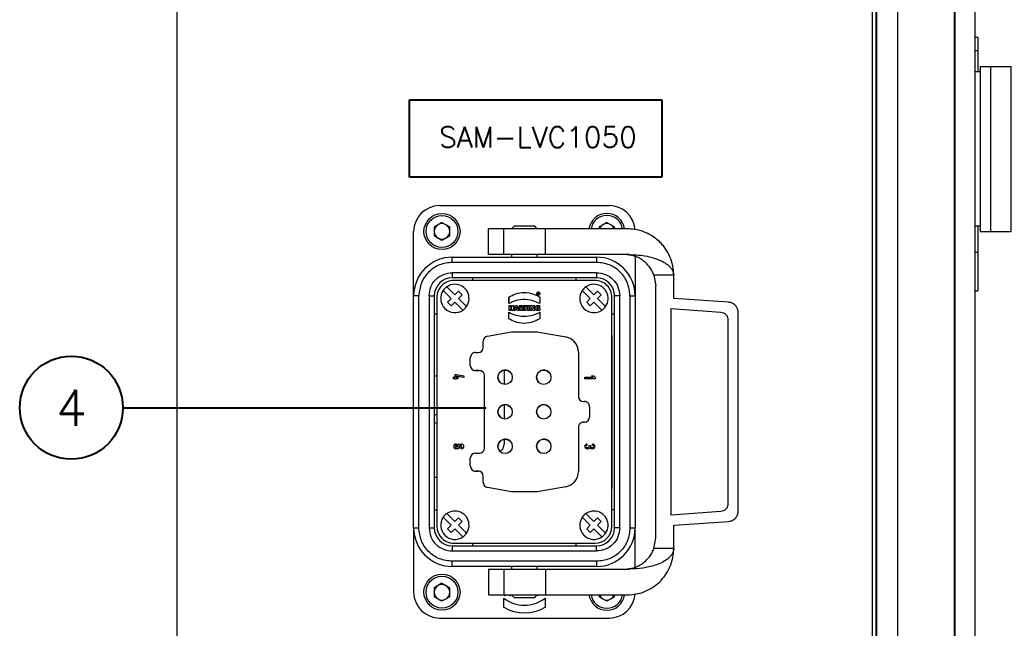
# Model space of a CAD drawing. Extents: x 4137 to 28680, y 2446 to 6814.
# Drawn here: x 6735.7 to 6928.2, y 2902 to 3020 of the extents above; entities that cross this region are included whole.
import ezdxf
from ezdxf.enums import TextEntityAlignment as Align

# ---------------------------------------------------------------- set-up
doc = ezdxf.new("R2010")
doc.units = 0
doc.header["$LTSCALE"] = 0.5
doc.layers.get('0').update_dxf_attribs({"linetype": 'CONTINUOUS'})
doc.layers.add('DIM', color=5, linetype='CONTINUOUS')
doc.layers.add('VOL', color=2, linetype='CONTINUOUS')
doc.styles.get("Standard").update_dxf_attribs({"font": 'simplex.shx'})

msp = doc.modelspace()

# ---------------------------------------------------------------- linework, layer by layer
at = {"color": 7, "linetype": 'Continuous', "lineweight": 15}
for p, q in [((6766.17, 3144.96), (6766.17, 2844.96)), ((6901.17, 3144.96), (6901.17, 2844.96)), ((6906.17, 2851.46), (6906.17, 3138.46)), ((6921.17, 2851.46), (6921.17, 3138.46)), ((6921.68, 3016.59), (6921.17, 3016.59)), ((6921.68, 3016.59), (6921.68, 3014.09)), ((6921.17, 3014.09), (6921.68, 3014.09)), ((6921.68, 3014.09), (6921.68, 3009.96)), ((6922.17, 3010.96), (6922.17, 2978.96)), ((6922.17, 3010.96), (6924.17, 3010.96)), ((6924.17, 3010.96), (6924.17, 2978.96)), ((6924.17, 3010.96), (6928.17, 3010.96)), ((6928.17, 2978.96), (6928.17, 3010.96)), ((6921.17, 3009.96), (6922.17, 3009.96)), ((6817.17, 2983.96), (6850.17, 2983.96)), ((6817.67, 2980.7), (6816.16, 2979.83)), ((6816.16, 2979.83), (6816.16, 2978.09)), ((6817.67, 2980.7), (6819.18, 2979.83)), ((6819.18, 2978.09), (6819.18, 2979.83)), ((6826.67, 2979.47), (6826.67, 2979.46)), ((6826.67, 2974.46), (6826.67, 2979.46)), ((6829.67, 2974.46), (6829.67, 2979.46)), ((6837.75, 2979.46), (6829.67, 2979.46)), ((6831.68, 2979.97), (6831.17, 2979.46)), ((6835.67, 2979.96), (6831.67, 2979.96)), ((6836.17, 2979.46), (6835.67, 2979.97)), ((6837.75, 2974.46), (6837.75, 2979.46)), ((6853.67, 2979.46), (6837.75, 2979.46)), ((6849.67, 2980.7), (6848.16, 2979.83)), ((6848.16, 2979.83), (6848.16, 2979.46)), ((6849.67, 2980.7), (6851.18, 2979.83)), ((6851.18, 2979.46), (6851.18, 2979.83)), ((6922.17, 2979.96), (6921.17, 2979.96)), ((6921.68, 2979.96), (6921.68, 2974.96)), ((6812.17, 2966.46), (6812.17, 2978.96)), ((6817.67, 2977.22), (6816.16, 2978.09)), ((6819.18, 2978.09), (6817.67, 2977.22)), ((6922.17, 2978.96), (6924.17, 2978.96)), ((6924.17, 2978.96), (6928.17, 2978.96)), ((6819.67, 2972.96), (6819.67, 2973.96)), ((6819.67, 2973.96), (6847.67, 2973.96)), ((6826.67, 2974.46), (6826.67, 2974.46)), ((6837.75, 2974.46), (6829.67, 2974.46)), ((6831.17, 2974.46), (6831.17, 2973.96)), ((6836.17, 2973.96), (6836.17, 2974.46)), ((6854.09, 2974.46), (6837.75, 2974.46)), ((6847.67, 2973.96), (6847.67, 2972.96)), ((6855.17, 2974.07), (6855.17, 2966.46)), ((6921.17, 2974.96), (6921.68, 2974.96)), ((6921.68, 2974.96), (6921.68, 2967.46)), ((6847.67, 2972.96), (6819.67, 2972.96)), ((6847.67, 2970.96), (6819.67, 2970.96)), ((6819.67, 2970.96), (6819.67, 2969.96)), ((6847.67, 2969.96), (6819.67, 2969.96)), ((6823.67, 2969.46), (6823.67, 2969.96)), ((6843.67, 2969.96), (6843.67, 2969.46)), ((6847.67, 2970.96), (6847.67, 2969.96)), ((6862.67, 2970.46), (6858.83, 2970.46)), ((6858.83, 2970.46), (6859.17, 2968.46)), ((6862.67, 2965.96), (6862.67, 2970.46)), ((6818.61, 2968.23), (6820.17, 2966.67)), ((6847.37, 2969.46), (6819.97, 2969.46)), ((6845.61, 2968.23), (6847.17, 2966.67)), ((6849.71, 2968.49), (6849.71, 2968.49)), ((6859.17, 2919.46), (6859.17, 2968.46)), ((6813.17, 2966.46), (6812.17, 2966.46)), ((6812.17, 2921.46), (6812.17, 2966.46)), ((6813.17, 2921.46), (6813.17, 2966.46)), ((6815.17, 2966.46), (6815.17, 2921.46)), ((6815.17, 2966.46), (6816.17, 2966.46)), ((6816.17, 2966.46), (6816.17, 2921.46)), ((6816.67, 2966.16), (6816.67, 2921.76)), ((6819.46, 2965.96), (6817.91, 2967.52)), ((6818.76, 2965.25), (6819.46, 2965.96)), ((6820.17, 2966.67), (6820.88, 2967.37)), ((6820.88, 2967.37), (6821.59, 2966.67)), ((6821.59, 2966.67), (6820.88, 2965.96)), ((6820.88, 2965.96), (6822.44, 2964.4)), ((6830.67, 2964.97), (6830.67, 2966.22)), ((6830.67, 2966.22), (6830.67, 2966.22)), ((6830.67, 2966.22), (6830.67, 2964.97)), ((6836.22, 2966.72), (6836.22, 2966.72)), ((6836.4, 2967.01), (6836.27, 2967.01)), ((6836.27, 2967.01), (6836.27, 2966.75)), ((6836.27, 2967.01), (6836.27, 2966.75)), ((6836.27, 2967.01), (6836.27, 2967.01)), ((6836.4, 2967.01), (6836.27, 2967.01)), ((6836.27, 2966.75), (6836.34, 2966.75)), ((6836.34, 2966.96), (6836.39, 2966.96)), ((6836.34, 2966.96), (6836.34, 2966.89)), ((6836.39, 2966.89), (6836.34, 2966.89)), ((6836.34, 2966.89), (6836.39, 2966.89)), ((6836.34, 2966.89), (6836.34, 2966.89)), ((6836.34, 2966.75), (6836.34, 2966.84)), ((6836.34, 2966.84), (6836.39, 2966.84)), ((6836.39, 2966.89), (6836.39, 2966.89)), ((6836.39, 2966.84), (6836.42, 2966.75)), ((6836.39, 2966.84), (6836.42, 2966.75)), ((6836.39, 2966.84), (6836.39, 2966.84)), ((6836.45, 2967), (6836.4, 2967.01)), ((6836.45, 2967), (6836.4, 2967.01)), ((6836.4, 2967.01), (6836.4, 2967.01)), ((6836.41, 2966.95), (6836.41, 2966.95)), ((6836.42, 2966.75), (6836.5, 2966.75)), ((6836.48, 2966.98), (6836.45, 2967)), ((6836.48, 2966.98), (6836.45, 2967)), ((6836.45, 2967), (6836.45, 2967)), ((6836.45, 2966.86), (6836.47, 2966.88)), ((6836.46, 2966.84), (6836.45, 2966.86)), ((6836.46, 2966.83), (6836.46, 2966.84)), ((6836.5, 2966.75), (6836.46, 2966.83)), ((6836.47, 2966.88), (6836.49, 2966.9)), ((6836.49, 2966.94), (6836.48, 2966.98)), ((6836.49, 2966.9), (6836.49, 2966.94)), ((6836.54, 2967.04), (6836.54, 2967.04)), ((6836.6, 2966.88), (6836.6, 2966.88)), ((6836.67, 2966.22), (6836.67, 2964.97)), ((6846.46, 2965.96), (6844.91, 2967.52)), ((6845.76, 2965.25), (6846.46, 2965.96)), ((6847.17, 2966.67), (6847.88, 2967.37)), ((6847.88, 2967.37), (6848.59, 2966.67)), ((6848.59, 2966.67), (6847.88, 2965.96)), ((6847.88, 2965.96), (6849.44, 2964.4)), ((6850.67, 2921.76), (6850.67, 2966.16)), ((6852.17, 2966.46), (6851.17, 2966.46)), ((6851.17, 2921.46), (6851.17, 2966.46)), ((6852.17, 2921.46), (6852.17, 2966.46)), ((6854.17, 2966.46), (6854.17, 2921.46)), ((6854.17, 2966.46), (6855.17, 2966.46)), ((6855.17, 2966.46), (6855.17, 2921.46)), ((6873.31, 2965.22), (6862.67, 2965.96)), ((6921.17, 2967.46), (6921.68, 2967.46)), ((6819.46, 2964.55), (6818.76, 2965.25)), ((6820.17, 2965.25), (6819.46, 2964.55)), ((6821.73, 2963.69), (6820.17, 2965.25)), ((6830.7, 2964.6), (6830.97, 2964.6)), ((6830.7, 2963.62), (6830.7, 2964.6)), ((6830.7, 2963.62), (6830.7, 2964.6)), ((6830.7, 2964.6), (6830.7, 2964.6)), ((6830.7, 2964.6), (6830.97, 2964.6)), ((6830.97, 2964.6), (6830.97, 2964.24)), ((6830.97, 2964.24), (6831.26, 2964.24)), ((6830.97, 2964.24), (6831.26, 2964.24)), ((6830.97, 2964.24), (6830.97, 2964.24)), ((6830.97, 2964.01), (6830.97, 2963.62)), ((6831.26, 2964.01), (6830.97, 2964.01)), ((6831.26, 2964.6), (6831.53, 2964.6)), ((6831.26, 2964.24), (6831.26, 2964.6)), ((6831.26, 2964.24), (6831.26, 2964.6)), ((6831.26, 2964.6), (6831.26, 2964.6)), ((6831.26, 2964.6), (6831.53, 2964.6)), ((6831.26, 2964.24), (6831.26, 2964.24)), ((6831.26, 2963.62), (6831.26, 2964.01)), ((6831.26, 2963.62), (6831.26, 2964.01)), ((6831.26, 2964.01), (6831.26, 2964.01)), ((6831.53, 2964.6), (6831.53, 2963.62)), ((6831.63, 2963.62), (6831.95, 2964.6)), ((6831.63, 2963.62), (6831.95, 2964.6)), ((6831.95, 2964.6), (6832.26, 2964.6)), ((6831.95, 2964.6), (6831.95, 2964.6)), ((6831.95, 2964.6), (6832.26, 2964.6)), ((6832.01, 2963.99), (6832.06, 2964.15)), ((6832.18, 2963.99), (6832.01, 2963.99)), ((6832.01, 2963.99), (6832.01, 2963.99)), ((6832.18, 2963.99), (6832.01, 2963.99)), ((6832.06, 2964.15), (6832.07, 2964.2)), ((6832.07, 2964.2), (6832.09, 2964.24)), ((6832.09, 2964.24), (6832.1, 2964.29)), ((6832.1, 2964.29), (6832.11, 2964.24)), ((6832.1, 2964.29), (6832.11, 2964.24)), ((6832.1, 2964.29), (6832.1, 2964.29)), ((6832.11, 2964.24), (6832.12, 2964.2)), ((6832.11, 2964.24), (6832.12, 2964.2)), ((6832.11, 2964.24), (6832.11, 2964.24)), ((6832.12, 2964.2), (6832.14, 2964.15)), ((6832.12, 2964.2), (6832.14, 2964.15)), ((6832.12, 2964.2), (6832.12, 2964.2)), ((6832.14, 2964.15), (6832.18, 2963.99)), ((6832.14, 2964.15), (6832.18, 2963.99)), ((6832.14, 2964.15), (6832.14, 2964.15)), ((6832.18, 2963.99), (6832.18, 2963.99)), ((6832.26, 2964.6), (6832.6, 2963.62)), ((6832.69, 2964.6), (6832.73, 2964.6)), ((6832.69, 2963.62), (6832.69, 2964.6)), ((6832.69, 2963.62), (6832.69, 2964.6)), ((6832.69, 2964.6), (6832.69, 2964.6)), ((6832.69, 2964.6), (6832.73, 2964.6)), ((6832.73, 2964.6), (6832.78, 2964.61)), ((6832.73, 2964.6), (6832.78, 2964.61)), ((6832.73, 2964.6), (6832.73, 2964.6)), ((6832.78, 2964.61), (6832.83, 2964.61)), ((6832.78, 2964.61), (6832.83, 2964.61)), ((6832.78, 2964.61), (6832.78, 2964.61)), ((6832.83, 2964.61), (6832.87, 2964.61)), ((6832.83, 2964.61), (6832.87, 2964.61)), ((6832.83, 2964.61), (6832.83, 2964.61)), ((6832.87, 2964.61), (6832.92, 2964.61)), ((6832.87, 2964.61), (6832.92, 2964.61)), ((6832.87, 2964.61), (6832.87, 2964.61)), ((6832.92, 2964.61), (6832.98, 2964.61)), ((6832.92, 2964.61), (6832.98, 2964.61)), ((6832.92, 2964.61), (6832.92, 2964.61)), ((6832.96, 2964.17), (6832.96, 2964.38)), ((6832.96, 2964.38), (6832.98, 2964.38)), ((6832.98, 2964.17), (6832.96, 2964.17)), ((6832.98, 2964.17), (6832.96, 2964.17)), ((6832.96, 2964.17), (6832.96, 2964.17)), ((6832.96, 2963.98), (6832.96, 2963.62)), ((6832.98, 2963.98), (6832.96, 2963.98)), ((6832.98, 2964.61), (6833.03, 2964.61)), ((6832.98, 2964.61), (6833.03, 2964.61)), ((6832.98, 2964.61), (6832.98, 2964.61)), ((6832.98, 2964.38), (6833, 2964.39)), ((6832.99, 2964.17), (6832.98, 2964.17)), ((6832.99, 2964.17), (6832.98, 2964.17)), ((6832.98, 2964.17), (6832.98, 2964.17)), ((6833.16, 2963.62), (6832.98, 2963.98)), ((6833.16, 2963.62), (6832.98, 2963.98)), ((6832.98, 2963.98), (6832.98, 2963.98)), ((6833.01, 2964.17), (6832.99, 2964.17)), ((6833.01, 2964.17), (6832.99, 2964.17)), ((6832.99, 2964.17), (6832.99, 2964.17)), ((6833, 2964.39), (6833.02, 2964.39)), ((6833.06, 2964.18), (6833.01, 2964.17)), ((6833.06, 2964.18), (6833.01, 2964.17)), ((6833.01, 2964.17), (6833.01, 2964.17)), ((6833.02, 2964.39), (6833.09, 2964.37)), ((6833.03, 2964.61), (6833.08, 2964.61)), ((6833.03, 2964.61), (6833.08, 2964.61)), ((6833.03, 2964.61), (6833.03, 2964.61)), ((6833.1, 2964.2), (6833.06, 2964.18)), ((6833.1, 2964.2), (6833.06, 2964.18)), ((6833.06, 2964.18), (6833.06, 2964.18)), ((6833.08, 2964.61), (6833.13, 2964.6)), ((6833.08, 2964.61), (6833.13, 2964.6)), ((6833.08, 2964.61), (6833.08, 2964.61)), ((6833.09, 2964.37), (6833.12, 2964.33)), ((6833.13, 2964.23), (6833.1, 2964.2)), ((6833.13, 2964.23), (6833.1, 2964.2)), ((6833.1, 2964.2), (6833.1, 2964.2)), ((6833.12, 2964.33), (6833.13, 2964.28)), ((6833.12, 2964.33), (6833.13, 2964.28)), ((6833.12, 2964.33), (6833.12, 2964.33)), ((6833.13, 2964.6), (6833.17, 2964.6)), ((6833.13, 2964.6), (6833.17, 2964.6)), ((6833.13, 2964.6), (6833.13, 2964.6)), ((6833.13, 2964.28), (6833.13, 2964.23)), ((6833.13, 2964.28), (6833.13, 2964.23)), ((6833.13, 2964.28), (6833.13, 2964.28)), ((6833.13, 2964.23), (6833.13, 2964.23)), ((6833.17, 2964.6), (6833.22, 2964.59)), ((6833.17, 2964.6), (6833.22, 2964.59)), ((6833.17, 2964.6), (6833.17, 2964.6)), ((6833.22, 2964.59), (6833.25, 2964.57)), ((6833.22, 2964.59), (6833.25, 2964.57)), ((6833.22, 2964.59), (6833.22, 2964.59)), ((6833.29, 2964.05), (6833.24, 2964.03)), ((6833.24, 2964.03), (6833.27, 2963.99)), ((6833.25, 2964.57), (6833.29, 2964.56)), ((6833.25, 2964.57), (6833.29, 2964.56)), ((6833.25, 2964.57), (6833.25, 2964.57)), ((6833.27, 2963.99), (6833.29, 2963.96)), ((6833.29, 2964.56), (6833.32, 2964.54)), ((6833.29, 2964.56), (6833.32, 2964.54)), ((6833.29, 2964.56), (6833.29, 2964.56)), ((6833.33, 2964.08), (6833.29, 2964.05)), ((6833.29, 2963.96), (6833.32, 2963.92)), ((6833.32, 2964.54), (6833.34, 2964.51)), ((6833.32, 2964.54), (6833.34, 2964.51)), ((6833.32, 2964.54), (6833.32, 2964.54)), ((6833.32, 2963.92), (6833.49, 2963.62)), ((6833.36, 2964.12), (6833.33, 2964.08)), ((6833.34, 2964.51), (6833.37, 2964.49)), ((6833.39, 2964.16), (6833.36, 2964.12)), ((6833.37, 2964.49), (6833.39, 2964.46)), ((6833.39, 2964.46), (6833.4, 2964.42)), ((6833.4, 2964.2), (6833.39, 2964.16)), ((6833.4, 2964.42), (6833.41, 2964.39)), ((6833.42, 2964.25), (6833.4, 2964.2)), ((6833.41, 2964.39), (6833.42, 2964.35)), ((6833.42, 2964.35), (6833.42, 2964.3)), ((6833.42, 2964.3), (6833.42, 2964.25)), ((6833.5, 2964.6), (6834.2, 2964.6)), ((6833.5, 2964.37), (6833.5, 2964.6)), ((6833.5, 2964.6), (6834.2, 2964.6)), ((6833.5, 2964.6), (6833.5, 2964.6)), ((6833.5, 2964.37), (6833.5, 2964.6)), ((6833.71, 2964.37), (6833.5, 2964.37)), ((6833.71, 2963.62), (6833.71, 2964.37)), ((6833.71, 2963.62), (6833.71, 2964.37)), ((6833.71, 2964.37), (6833.71, 2964.37)), ((6833.98, 2964.37), (6833.98, 2963.62)), ((6834.2, 2964.37), (6833.98, 2964.37)), ((6834.2, 2964.6), (6834.2, 2964.37)), ((6834.33, 2963.62), (6834.33, 2964.6)), ((6834.33, 2964.6), (6834.6, 2964.6)), ((6834.33, 2963.62), (6834.33, 2964.6)), ((6834.33, 2964.6), (6834.33, 2964.6)), ((6834.33, 2964.6), (6834.6, 2964.6)), ((6834.6, 2964.6), (6834.6, 2963.62)), ((6834.81, 2964.6), (6835.15, 2964.6)), ((6834.81, 2963.62), (6834.81, 2964.6)), ((6834.81, 2963.62), (6834.81, 2964.6)), ((6834.81, 2964.6), (6834.81, 2964.6)), ((6834.81, 2964.6), (6835.15, 2964.6)), ((6835.06, 2964.18), (6835.06, 2964.12)), ((6835.08, 2964.12), (6835.06, 2964.18)), ((6835.08, 2964.12), (6835.06, 2964.18)), ((6835.06, 2964.18), (6835.06, 2964.18)), ((6835.06, 2964.12), (6835.07, 2964.08)), ((6835.07, 2964.08), (6835.07, 2964.02)), ((6835.07, 2964.02), (6835.07, 2963.62)), ((6835.1, 2964.07), (6835.08, 2964.12)), ((6835.1, 2964.07), (6835.08, 2964.12)), ((6835.08, 2964.12), (6835.08, 2964.12)), ((6835.13, 2964.01), (6835.1, 2964.07)), ((6835.13, 2964.01), (6835.1, 2964.07)), ((6835.1, 2964.07), (6835.1, 2964.07)), ((6835.16, 2963.95), (6835.13, 2964.01)), ((6835.16, 2963.95), (6835.13, 2964.01)), ((6835.13, 2964.01), (6835.13, 2964.01)), ((6835.15, 2964.6), (6835.3, 2964.31)), ((6835.32, 2963.62), (6835.16, 2963.95)), ((6835.32, 2963.62), (6835.16, 2963.95)), ((6835.16, 2963.95), (6835.16, 2963.95)), ((6835.3, 2964.31), (6835.32, 2964.26)), ((6835.32, 2964.26), (6835.35, 2964.2)), ((6835.35, 2964.2), (6835.37, 2964.15)), ((6835.37, 2964.15), (6835.39, 2964.1)), ((6835.39, 2964.1), (6835.41, 2964.05)), ((6835.4, 2964.6), (6835.66, 2964.6)), ((6835.4, 2964.26), (6835.4, 2964.6)), ((6835.4, 2964.26), (6835.4, 2964.6)), ((6835.4, 2964.6), (6835.4, 2964.6)), ((6835.4, 2964.6), (6835.66, 2964.6)), ((6835.4, 2964.19), (6835.4, 2964.26)), ((6835.4, 2964.19), (6835.4, 2964.26)), ((6835.4, 2964.26), (6835.4, 2964.26)), ((6835.41, 2964.12), (6835.4, 2964.19)), ((6835.41, 2964.12), (6835.4, 2964.19)), ((6835.4, 2964.19), (6835.4, 2964.19)), ((6835.41, 2964.05), (6835.41, 2964.12)), ((6835.41, 2964.05), (6835.41, 2964.12)), ((6835.41, 2964.12), (6835.41, 2964.12)), ((6835.41, 2964.05), (6835.41, 2964.05)), ((6835.66, 2964.6), (6835.66, 2963.62)), ((6835.78, 2964.13), (6835.78, 2964.17)), ((6835.78, 2964.13), (6835.78, 2964.17)), ((6835.78, 2964.08), (6835.78, 2964.13)), ((6835.78, 2964.08), (6835.78, 2964.13)), ((6835.78, 2964.13), (6835.78, 2964.13)), ((6835.78, 2964.04), (6835.78, 2964.08)), ((6835.78, 2964.04), (6835.78, 2964.08)), ((6835.78, 2964.08), (6835.78, 2964.08)), ((6835.78, 2964), (6835.78, 2964.04)), ((6835.78, 2964), (6835.78, 2964.04)), ((6835.78, 2964.04), (6835.78, 2964.04)), ((6835.79, 2963.96), (6835.78, 2964)), ((6835.79, 2963.96), (6835.78, 2964)), ((6835.78, 2964), (6835.78, 2964)), ((6835.79, 2964.21), (6835.8, 2964.25)), ((6835.79, 2964.21), (6835.8, 2964.25)), ((6835.78, 2964.17), (6835.79, 2964.21)), ((6835.78, 2964.17), (6835.79, 2964.21)), ((6835.79, 2964.21), (6835.79, 2964.21)), ((6835.78, 2964.17), (6835.78, 2964.17)), ((6835.8, 2963.92), (6835.79, 2963.96)), ((6835.8, 2963.92), (6835.79, 2963.96)), ((6835.79, 2963.96), (6835.79, 2963.96)), ((6835.8, 2964.25), (6835.81, 2964.28)), ((6835.8, 2964.25), (6835.81, 2964.28)), ((6835.8, 2964.25), (6835.8, 2964.25)), ((6835.81, 2963.88), (6835.8, 2963.92)), ((6835.81, 2963.88), (6835.8, 2963.92)), ((6835.8, 2963.92), (6835.8, 2963.92)), ((6835.81, 2964.28), (6835.83, 2964.32)), ((6835.81, 2964.28), (6835.83, 2964.32)), ((6835.81, 2964.28), (6835.81, 2964.28)), ((6835.83, 2963.85), (6835.81, 2963.88)), ((6835.83, 2963.85), (6835.81, 2963.88)), ((6835.81, 2963.88), (6835.81, 2963.88)), ((6835.83, 2964.32), (6835.84, 2964.35)), ((6835.83, 2964.32), (6835.84, 2964.35)), ((6835.83, 2964.32), (6835.83, 2964.32)), ((6835.84, 2964.35), (6835.86, 2964.38)), ((6835.84, 2964.35), (6835.86, 2964.38)), ((6835.84, 2964.35), (6835.84, 2964.35)), ((6835.86, 2964.38), (6835.88, 2964.41)), ((6835.86, 2964.38), (6835.88, 2964.41)), ((6835.86, 2964.38), (6835.86, 2964.38)), ((6835.88, 2964.41), (6835.91, 2964.44)), ((6835.88, 2964.41), (6835.91, 2964.44)), ((6835.88, 2964.41), (6835.88, 2964.41)), ((6835.91, 2964.44), (6835.93, 2964.47)), ((6835.91, 2964.44), (6835.93, 2964.47)), ((6835.91, 2964.44), (6835.91, 2964.44)), ((6835.93, 2964.47), (6835.96, 2964.49)), ((6835.93, 2964.47), (6835.96, 2964.49)), ((6835.93, 2964.47), (6835.93, 2964.47)), ((6835.96, 2964.49), (6835.99, 2964.52)), ((6835.96, 2964.49), (6835.99, 2964.52)), ((6835.96, 2964.49), (6835.96, 2964.49)), ((6835.99, 2964.52), (6836.02, 2964.54)), ((6835.99, 2964.52), (6836.02, 2964.54)), ((6835.99, 2964.52), (6835.99, 2964.52)), ((6836.02, 2964.54), (6836.06, 2964.56)), ((6836.02, 2964.54), (6836.06, 2964.56)), ((6836.02, 2964.54), (6836.02, 2964.54)), ((6836.06, 2964.56), (6836.09, 2964.57)), ((6836.06, 2964.56), (6836.09, 2964.57)), ((6836.06, 2964.56), (6836.06, 2964.56)), ((6836.08, 2964.15), (6836.07, 2964.1)), ((6836.07, 2964.1), (6836.08, 2964.05)), ((6836.1, 2964.23), (6836.08, 2964.19)), ((6836.08, 2964.19), (6836.08, 2964.15)), ((6836.08, 2964.05), (6836.08, 2964.01)), ((6836.08, 2964.01), (6836.1, 2963.97)), ((6836.09, 2964.57), (6836.13, 2964.59)), ((6836.09, 2964.57), (6836.13, 2964.59)), ((6836.09, 2964.57), (6836.09, 2964.57)), ((6836.12, 2964.27), (6836.1, 2964.23)), ((6836.1, 2963.97), (6836.12, 2963.93)), ((6836.14, 2964.3), (6836.12, 2964.27)), ((6836.12, 2963.93), (6836.14, 2963.9)), ((6836.13, 2964.59), (6836.17, 2964.6)), ((6836.13, 2964.59), (6836.17, 2964.6)), ((6836.13, 2964.59), (6836.13, 2964.59)), ((6836.17, 2964.32), (6836.14, 2964.3)), ((6836.14, 2963.9), (6836.18, 2963.88)), ((6836.14, 2963.9), (6836.18, 2963.88)), ((6836.14, 2963.9), (6836.14, 2963.9)), ((6836.17, 2964.6), (6836.21, 2964.61)), ((6836.17, 2964.6), (6836.21, 2964.61)), ((6836.17, 2964.6), (6836.17, 2964.6)), ((6836.2, 2964.34), (6836.17, 2964.32)), ((6836.18, 2963.88), (6836.22, 2963.86)), ((6836.18, 2963.88), (6836.22, 2963.86)), ((6836.18, 2963.88), (6836.18, 2963.88)), ((6836.24, 2964.36), (6836.2, 2964.34)), ((6836.21, 2964.61), (6836.26, 2964.61)), ((6836.21, 2964.61), (6836.26, 2964.61)), ((6836.21, 2964.61), (6836.21, 2964.61)), ((6836.22, 2963.86), (6836.26, 2963.85)), ((6836.22, 2963.86), (6836.26, 2963.85)), ((6836.22, 2963.86), (6836.22, 2963.86)), ((6836.29, 2964.37), (6836.24, 2964.36)), ((6836.26, 2964.61), (6836.3, 2964.62)), ((6836.26, 2964.61), (6836.3, 2964.62)), ((6836.26, 2964.61), (6836.26, 2964.61)), ((6836.34, 2964.37), (6836.29, 2964.37)), ((6836.3, 2964.62), (6836.35, 2964.62)), ((6836.3, 2964.62), (6836.35, 2964.62)), ((6836.3, 2964.62), (6836.3, 2964.62)), ((6836.39, 2964.37), (6836.34, 2964.37)), ((6836.35, 2964.62), (6836.41, 2964.62)), ((6836.35, 2964.62), (6836.41, 2964.62)), ((6836.35, 2964.62), (6836.35, 2964.62)), ((6836.35, 2963.85), (6836.37, 2963.86)), ((6836.35, 2963.85), (6836.37, 2963.86)), ((6836.37, 2964.16), (6836.64, 2964.16)), ((6836.37, 2963.86), (6836.37, 2964.16)), ((6836.37, 2963.86), (6836.37, 2964.16)), ((6836.37, 2964.16), (6836.37, 2964.16)), ((6836.37, 2964.16), (6836.64, 2964.16)), ((6836.37, 2963.86), (6836.37, 2963.86)), ((6836.44, 2964.37), (6836.39, 2964.37)), ((6836.41, 2964.62), (6836.48, 2964.61)), ((6836.41, 2964.62), (6836.48, 2964.61)), ((6836.41, 2964.62), (6836.41, 2964.62)), ((6836.5, 2964.36), (6836.44, 2964.37)), ((6836.48, 2964.61), (6836.53, 2964.6)), ((6836.48, 2964.61), (6836.53, 2964.6)), ((6836.48, 2964.61), (6836.48, 2964.61)), ((6836.55, 2964.35), (6836.5, 2964.36)), ((6836.53, 2964.6), (6836.58, 2964.59)), ((6836.53, 2964.6), (6836.58, 2964.59)), ((6836.53, 2964.6), (6836.53, 2964.6)), ((6836.59, 2964.34), (6836.55, 2964.35)), ((6836.58, 2964.59), (6836.63, 2964.58)), ((6836.58, 2964.59), (6836.63, 2964.58)), ((6836.58, 2964.59), (6836.58, 2964.59)), ((6836.63, 2964.33), (6836.59, 2964.34)), ((6836.63, 2964.58), (6836.63, 2964.33)), ((6836.64, 2964.16), (6836.64, 2963.67)), ((6846.46, 2964.55), (6845.76, 2965.25)), ((6847.17, 2965.25), (6846.46, 2964.55)), ((6848.73, 2963.69), (6847.17, 2965.25)), ((6862.17, 2963.99), (6871.78, 2963.32)), ((6862.17, 2923.93), (6862.17, 2963.99)), ((6816.17, 2962.96), (6816.67, 2962.96)), ((6816.67, 2962.9), (6816.46, 2962.96)), ((6830.67, 2962.02), (6830.67, 2963.27)), ((6830.67, 2963.27), (6830.67, 2963.27)), ((6830.67, 2962.02), (6830.67, 2963.27)), ((6830.97, 2963.62), (6830.7, 2963.62)), ((6831.53, 2963.62), (6831.26, 2963.62)), ((6831.9, 2963.62), (6831.63, 2963.62)), ((6831.95, 2963.78), (6831.9, 2963.62)), ((6832.25, 2963.78), (6831.95, 2963.78)), ((6832.3, 2963.62), (6832.25, 2963.78)), ((6832.3, 2963.62), (6832.25, 2963.78)), ((6832.25, 2963.78), (6832.25, 2963.78)), ((6832.6, 2963.62), (6832.3, 2963.62)), ((6832.96, 2963.62), (6832.69, 2963.62)), ((6833.49, 2963.62), (6833.16, 2963.62)), ((6833.98, 2963.62), (6833.71, 2963.62)), ((6834.6, 2963.62), (6834.33, 2963.62)), ((6835.07, 2963.62), (6834.81, 2963.62)), ((6835.66, 2963.62), (6835.32, 2963.62)), ((6835.84, 2963.82), (6835.83, 2963.85)), ((6835.84, 2963.82), (6835.83, 2963.85)), ((6835.83, 2963.85), (6835.83, 2963.85)), ((6835.86, 2963.79), (6835.84, 2963.82)), ((6835.86, 2963.79), (6835.84, 2963.82)), ((6835.84, 2963.82), (6835.84, 2963.82)), ((6835.88, 2963.76), (6835.86, 2963.79)), ((6835.88, 2963.76), (6835.86, 2963.79)), ((6835.86, 2963.79), (6835.86, 2963.79)), ((6835.91, 2963.73), (6835.88, 2963.76)), ((6835.91, 2963.73), (6835.88, 2963.76)), ((6835.88, 2963.76), (6835.88, 2963.76)), ((6835.94, 2963.71), (6835.91, 2963.73)), ((6835.96, 2963.69), (6835.94, 2963.71)), ((6836, 2963.67), (6835.96, 2963.69)), ((6836.03, 2963.65), (6836, 2963.67)), ((6836.07, 2963.64), (6836.03, 2963.65)), ((6836.11, 2963.62), (6836.07, 2963.64)), ((6836.15, 2963.61), (6836.11, 2963.62)), ((6836.19, 2963.61), (6836.15, 2963.61)), ((6836.24, 2963.6), (6836.19, 2963.61)), ((6836.29, 2963.6), (6836.24, 2963.6)), ((6836.26, 2963.85), (6836.31, 2963.85)), ((6836.26, 2963.85), (6836.31, 2963.85)), ((6836.26, 2963.85), (6836.26, 2963.85)), ((6836.34, 2963.6), (6836.29, 2963.6)), ((6836.31, 2963.85), (6836.33, 2963.85)), ((6836.31, 2963.85), (6836.33, 2963.85)), ((6836.31, 2963.85), (6836.31, 2963.85)), ((6836.33, 2963.85), (6836.35, 2963.85)), ((6836.33, 2963.85), (6836.35, 2963.85)), ((6836.33, 2963.85), (6836.33, 2963.85)), ((6836.4, 2963.61), (6836.34, 2963.6)), ((6836.35, 2963.85), (6836.35, 2963.85)), ((6836.45, 2963.62), (6836.4, 2963.61)), ((6836.5, 2963.63), (6836.45, 2963.62)), ((6836.55, 2963.64), (6836.5, 2963.63)), ((6836.6, 2963.65), (6836.55, 2963.64)), ((6836.64, 2963.67), (6836.6, 2963.65)), ((6836.67, 2963.27), (6836.67, 2962.02)), ((6850.67, 2962.96), (6851.17, 2962.96)), ((6850.67, 2958.86), (6850.67, 2962.96)), ((6875.17, 2924.7), (6875.17, 2963.22)), ((6873.17, 2961.82), (6873.17, 2926.1)), ((6826.5, 2958.64), (6831.17, 2959.46)), ((6831.17, 2959.46), (6836.17, 2959.46)), ((6836.17, 2959.46), (6841.69, 2958.49)), ((6850.68, 2958.86), (6850.67, 2958.86)), ((6850.68, 2929.06), (6850.68, 2958.86)), ((6825.67, 2956.46), (6825.67, 2957.65)), ((6843.29, 2957.65), (6843.29, 2957.66)), ((6823.17, 2952.96), (6823.17, 2954.46)), ((6824.17, 2955.46), (6824.67, 2955.46)), ((6844.17, 2955.53), (6844.17, 2946.96)), ((6844.17, 2955.53), (6844.17, 2955.53)), ((6844.17, 2955.53), (6844.17, 2946.96)), ((6816.17, 2950.88), (6816.67, 2951.02)), ((6819.92, 2950.39), (6819.92, 2950.66)), ((6819.92, 2950.66), (6820.22, 2950.66)), ((6820.22, 2950.66), (6819.92, 2950.66)), ((6820.22, 2950.39), (6819.92, 2950.39)), ((6820.22, 2951.22), (6820.44, 2951.22)), ((6820.22, 2950.66), (6820.22, 2951.22)), ((6820.22, 2951.22), (6820.44, 2951.22)), ((6820.22, 2950.66), (6820.22, 2950.66)), ((6820.22, 2950.32), (6820.22, 2950.39)), ((6820.44, 2951.22), (6821.92, 2950.92)), ((6820.44, 2951.22), (6821.92, 2950.92)), ((6820.44, 2951.22), (6820.44, 2951.22)), ((6820.44, 2950.91), (6820.44, 2950.66)), ((6821.92, 2950.61), (6820.44, 2950.91)), ((6820.44, 2950.66), (6820.74, 2950.66)), ((6820.74, 2950.66), (6820.44, 2950.66)), ((6820.44, 2950.66), (6820.44, 2950.66)), ((6820.44, 2950.39), (6820.44, 2950.32)), ((6820.74, 2950.39), (6820.44, 2950.39)), ((6820.74, 2950.66), (6820.74, 2950.39)), ((6821.92, 2950.92), (6821.92, 2950.61)), ((6823.46, 2952.26), (6823.46, 2952.25)), ((6824.92, 2951.96), (6824.17, 2951.96)), ((6824.17, 2951.96), (6824.92, 2951.96)), ((6824.17, 2951.96), (6824.17, 2951.96)), ((6824.92, 2951.96), (6824.92, 2951.96)), ((6825.92, 2936.93), (6825.92, 2950.99)), ((6828.52, 2950.66), (6828.53, 2950.66)), ((6829.72, 2952.04), (6829.72, 2949.28)), ((6836.02, 2950.66), (6836.03, 2950.66)), ((6845.42, 2950.36), (6845.42, 2950.66)), ((6845.42, 2950.66), (6847, 2950.66)), ((6846.71, 2950.96), (6847.13, 2950.96)), ((6847, 2950.66), (6846.71, 2950.96)), ((6847.13, 2950.96), (6847.42, 2950.66)), ((6847.42, 2950.66), (6847.42, 2950.36)), ((6820.44, 2950.32), (6820.22, 2950.32)), ((6847.42, 2950.36), (6845.42, 2950.36)), ((6844.17, 2946.96), (6844.17, 2946.96)), ((6829.72, 2945.34), (6829.72, 2942.58)), ((6845.17, 2945.96), (6845.32, 2945.96)), ((6846.03, 2945.67), (6846.03, 2945.67)), ((6846.32, 2944.96), (6846.32, 2942.96)), ((6846.32, 2944.96), (6846.32, 2944.96)), ((6846.32, 2944.96), (6846.32, 2942.96)), ((6816.17, 2943.34), (6816.67, 2943.48)), ((6828.52, 2943.96), (6828.53, 2943.96)), ((6836.02, 2943.96), (6836.03, 2943.96)), ((6846.32, 2942.96), (6846.32, 2942.96)), ((6816.67, 2941.82), (6816.17, 2941.69)), ((6844.17, 2940.96), (6844.17, 2932.39)), ((6844.17, 2940.96), (6844.17, 2940.96)), ((6844.17, 2940.96), (6844.17, 2932.39)), ((6845.32, 2941.96), (6845.17, 2941.96)), ((6845.17, 2941.96), (6845.17, 2941.96)), ((6845.17, 2941.96), (6845.32, 2941.96)), ((6845.32, 2941.96), (6845.32, 2941.96)), ((6820.37, 2937.71), (6821.47, 2937.71)), ((6820.37, 2937.41), (6820.72, 2937.41)), ((6820.37, 2937.11), (6820.37, 2937.41)), ((6820.72, 2937.11), (6820.37, 2937.11)), ((6820.72, 2937.41), (6820.72, 2937.11)), ((6821.47, 2937.41), (6821.14, 2937.41)), ((6821.42, 2937.11), (6821.47, 2937.11)), ((6821.42, 2936.81), (6821.42, 2937.11)), ((6821.47, 2937.11), (6821.47, 2937.41)), ((6828.52, 2937.26), (6828.53, 2937.26)), ((6829.72, 2938.64), (6829.72, 2937.63)), ((6836.02, 2937.26), (6836.03, 2937.26)), ((6845.82, 2937.71), (6845.82, 2937.46)), ((6845.82, 2937.06), (6846.02, 2937.06)), ((6846.22, 2937.41), (6846.52, 2937.41)), ((6846.22, 2937.26), (6846.22, 2937.41)), ((6846.52, 2937.41), (6846.52, 2937.26)), ((6846.72, 2937.06), (6846.92, 2937.06)), ((6846.92, 2937.46), (6846.92, 2937.71)), ((6820.72, 2936.81), (6820.37, 2936.81)), ((6821.47, 2936.81), (6821.42, 2936.81)), ((6824.17, 2935.96), (6824.92, 2935.96)), ((6829.28, 2936.57), (6829.03, 2936.32)), ((6846.02, 2936.81), (6845.82, 2936.81)), ((6846.92, 2936.81), (6846.72, 2936.81)), ((6823.17, 2933.46), (6823.17, 2934.96)), ((6816.67, 2931.21), (6816.17, 2931.21)), ((6823.46, 2932.76), (6823.46, 2932.75)), ((6824.67, 2932.46), (6824.17, 2932.46)), ((6824.17, 2932.46), (6824.67, 2932.46)), ((6824.17, 2932.46), (6824.17, 2932.46)), ((6824.67, 2932.46), (6824.67, 2932.46)), ((6825.67, 2930.27), (6825.67, 2931.46)), ((6844.17, 2932.39), (6844.17, 2932.39)), ((6825.96, 2929.56), (6825.96, 2929.56)), ((6831.17, 2928.46), (6826.5, 2929.29)), ((6826.5, 2929.29), (6826.5, 2929.28)), ((6831.17, 2928.46), (6826.5, 2929.28)), ((6841.69, 2929.44), (6836.17, 2928.46)), ((6841.69, 2929.43), (6836.17, 2928.46)), ((6841.69, 2929.43), (6841.69, 2929.44)), ((6836.17, 2928.46), (6831.17, 2928.46)), ((6836.17, 2928.46), (6831.17, 2928.46)), ((6831.17, 2928.46), (6831.17, 2928.46)), ((6836.17, 2928.46), (6836.17, 2928.46)), ((6850.67, 2929.06), (6850.68, 2929.06)), ((6850.67, 2921.76), (6850.67, 2929.06)), ((6850.67, 2929.06), (6850.68, 2929.06)), ((6816.17, 2924.96), (6816.67, 2924.96)), ((6819.46, 2921.96), (6817.91, 2923.52)), ((6818.61, 2924.23), (6820.17, 2922.67)), ((6846.46, 2921.96), (6844.91, 2923.52)), ((6845.61, 2924.23), (6847.17, 2922.67)), ((6851.17, 2924.96), (6850.67, 2924.96)), ((6871.78, 2924.6), (6862.17, 2923.93)), ((6818.76, 2921.25), (6819.46, 2921.96)), ((6820.17, 2922.67), (6820.88, 2923.37)), ((6820.88, 2923.37), (6821.59, 2922.67)), ((6821.59, 2922.67), (6820.88, 2921.96)), ((6820.88, 2921.96), (6822.44, 2920.4)), ((6845.76, 2921.25), (6846.46, 2921.96)), ((6847.17, 2922.67), (6847.88, 2923.37)), ((6847.88, 2923.37), (6848.59, 2922.67)), ((6848.59, 2922.67), (6847.88, 2921.96)), ((6847.88, 2921.96), (6849.44, 2920.4)), ((6850.67, 2921.76), (6850.67, 2921.76)), ((6862.67, 2921.96), (6873.31, 2922.7)), ((6862.67, 2917.46), (6862.67, 2921.96)), ((6812.17, 2921.46), (6813.17, 2921.46)), ((6812.17, 2921.46), (6812.17, 2908.96)), ((6815.17, 2921.46), (6816.17, 2921.46)), ((6819.46, 2920.55), (6818.76, 2921.25)), ((6820.17, 2921.25), (6819.46, 2920.55)), ((6821.73, 2919.69), (6820.17, 2921.25)), ((6846.46, 2920.55), (6845.76, 2921.25)), ((6847.17, 2921.25), (6846.46, 2920.55)), ((6848.73, 2919.69), (6847.17, 2921.25)), ((6852.17, 2921.46), (6851.17, 2921.46)), ((6854.17, 2921.46), (6855.17, 2921.46)), ((6855.17, 2913.84), (6855.17, 2921.46)), ((6817.64, 2919.43), (6817.64, 2919.43)), ((6819.67, 2917.96), (6819.67, 2916.96)), ((6819.67, 2917.96), (6847.67, 2917.96)), ((6819.97, 2918.46), (6847.37, 2918.46)), ((6819.97, 2918.46), (6847.37, 2918.46)), ((6823.67, 2917.96), (6823.67, 2918.46)), ((6843.67, 2918.46), (6843.67, 2917.96)), ((6847.37, 2918.46), (6847.37, 2918.46)), ((6847.67, 2916.96), (6847.67, 2917.96)), ((6858.83, 2917.46), (6859.17, 2919.46)), ((6819.67, 2916.96), (6847.67, 2916.96)), ((6862.67, 2917.46), (6858.83, 2917.46)), ((6847.67, 2914.96), (6819.67, 2914.96)), ((6819.67, 2913.96), (6819.67, 2914.96)), ((6847.67, 2913.96), (6819.67, 2913.96)), ((6831.17, 2913.96), (6831.17, 2913.46)), ((6836.17, 2913.46), (6836.17, 2913.96)), ((6847.67, 2914.96), (6847.67, 2913.96)), ((6826.67, 2913.47), (6826.67, 2913.46)), ((6826.67, 2913.46), (6826.67, 2908.46)), ((6829.67, 2913.46), (6829.67, 2908.46)), ((6829.67, 2913.46), (6837.75, 2913.46)), ((6837.75, 2913.46), (6837.75, 2908.46)), ((6837.75, 2913.46), (6854.09, 2913.46)), ((6817.67, 2910.7), (6816.16, 2909.83)), ((6817.67, 2910.7), (6819.18, 2909.83)), ((6816.16, 2909.83), (6816.16, 2908.09)), ((6817.67, 2907.22), (6816.16, 2908.09)), ((6819.18, 2908.09), (6817.67, 2907.22)), ((6819.18, 2908.09), (6819.18, 2909.83)), ((6826.67, 2908.46), (6826.67, 2908.46)), ((6829.67, 2908.46), (6837.75, 2908.46)), ((6829.88, 2908.29), (6829.88, 2908.46)), ((6829.94, 2908.29), (6829.88, 2908.29)), ((6829.94, 2908.46), (6829.94, 2908.29)), ((6830.84, 2908.29), (6830.84, 2908.46)), ((6830.9, 2908.29), (6830.84, 2908.29)), ((6830.9, 2908.46), (6830.9, 2908.29)), ((6831.04, 2908.29), (6831.11, 2908.46)), ((6831.1, 2908.29), (6831.04, 2908.29)), ((6831.17, 2908.46), (6831.1, 2908.29)), ((6831.17, 2908.46), (6831.68, 2907.96)), ((6835.67, 2907.96), (6836.17, 2908.46)), ((6836.24, 2908.29), (6836.14, 2908.43)), ((6836.19, 2908.46), (6836.24, 2908.38)), ((6836.24, 2908.38), (6836.24, 2908.46)), ((6836.3, 2908.29), (6836.24, 2908.29)), ((6836.3, 2908.46), (6836.3, 2908.29)), ((6837.75, 2908.46), (6853.67, 2908.46)), ((6848.16, 2908.46), (6848.16, 2908.09)), ((6849.67, 2907.22), (6848.16, 2908.09)), ((6851.18, 2908.09), (6849.67, 2907.22)), ((6851.18, 2908.09), (6851.18, 2908.46)), ((6829.67, 2906.03), (6829.67, 2907.84)), ((6837.67, 2907.84), (6837.67, 2906.03)), ((6817.17, 2903.96), (6850.17, 2903.96))]:
    msp.add_line(p, q, dxfattribs=at)
for p, q in [((6811.35, 3004.48), (6860.35, 3004.48)), ((6811.35, 2989.48), (6811.35, 3004.48)), ((6860.35, 3004.48), (6860.35, 2989.48)), ((6860.35, 2989.48), (6811.35, 2989.48))]:
    msp.add_line(p, q)
at = {"color": 8, "linetype": 'Continuous', "lineweight": 15}
for p, q in [((6850.67, 2966.16), (6850.67, 2966.16)), ((6819.97, 2918.46), (6819.97, 2918.46))]:
    msp.add_line(p, q, dxfattribs=at)
at = {"color": 7, "linetype": 'Continuous', "lineweight": 15, "flags": 128}
for points in [[(6836.6, 2966.88), (6836.59, 2966.97), (6836.54, 2967.04)], [(6828.53, 2950.66), (6828.63, 2950.12), (6828.94, 2949.67)], [(6836.03, 2950.66), (6836.13, 2950.12), (6836.44, 2949.67)], [(6828.53, 2943.96), (6828.63, 2943.42), (6828.94, 2942.97)], [(6836.03, 2943.96), (6836.13, 2943.42), (6836.44, 2942.97)], [(6820.05, 2937.58), (6820.2, 2937.68), (6820.37, 2937.71)], [(6820.83, 2937.16), (6820.78, 2937.12), (6820.72, 2937.11)], [(6821.47, 2937.11), (6821.53, 2937.12), (6821.58, 2937.16)], [(6828.53, 2937.26), (6828.63, 2936.72), (6828.94, 2936.27)], [(6836.03, 2937.26), (6836.13, 2936.72), (6836.44, 2936.27)]]:
    msp.add_lwpolyline(points, dxfattribs=at)
at = {"color": 7, "linetype": 'Continuous', "lineweight": 15}
for centre, radius in [((6817.67, 2978.96), 3.5), ((6817.67, 2978.96), 3.1), ((6836.38, 2966.88), 0.296), ((6836.38, 2966.88), 0.226), ((6829.92, 2950.66), 1.4), ((6837.42, 2950.66), 1.4), ((6829.92, 2943.96), 1.4), ((6837.42, 2943.96), 1.4), ((6829.92, 2937.26), 1.4), ((6837.42, 2937.26), 1.4), ((6817.67, 2908.96), 3.5), ((6817.67, 2908.96), 3.1)]:
    msp.add_circle(centre, radius, dxfattribs=at)
for centre, radius, start, end in [((6817.17, 2978.96), 5, 90, 180), ((6850.17, 2978.96), 5, 4.4411, 90), ((6849.67, 2978.96), 3.5, 8.2132, 171.7868), ((6817.67, 2978.96), 1.51, 120, 180), ((6817.67, 2978.96), 1.51, 60, 120), ((6817.67, 2978.96), 1.51, 0, 60), ((6849.67, 2978.96), 1.51, 120, 160.6629), ((6849.67, 2978.96), 1.51, 60, 120), ((6849.67, 2978.96), 1.51, 19.3371, 60), ((6817.67, 2978.96), 1.51, 180, 240), ((6817.67, 2978.96), 1.51, 240, 300), ((6817.67, 2978.96), 1.51, 300, 0), ((6819.67, 2966.46), 7.5, 90, 180), ((6847.67, 2966.46), 7.5, 0, 90), ((6819.67, 2966.46), 3.5, 90, 180), ((6847.67, 2966.46), 3.5, 0, 90), ((6819.97, 2966.16), 3.3, 90, 180.0001), ((6820.17, 2965.96), 2.75, 124.5243, 145.4757), ((6820.17, 2965.96), 2.75, 90, 124.5243), ((6820.17, 2965.96), 2.75, 325.4757, 90), ((6847.17, 2965.96), 2.75, 124.5243, 145.4757), ((6847.17, 2965.96), 2.75, 90, 124.5243), ((6847.17, 2965.96), 2.75, 325.4757, 90), ((6847.37, 2966.16), 3.3, 359.9999, 90), ((6847.37, 2966.16), 3.3, 359.9999, 44.9989), ((6820.17, 2965.96), 2.75, 145.4757, 304.5243), ((6836.38, 2966.88), 0.296, 44.9993, 224.9997), ((6836.38, 2966.88), 0.226, 225.0011, 359.9994), ((6836.39, 2966.93), 0.0383, 270.0015, 89.9985), ((6836.39, 2966.93), 0.0383, 269.9983, 45.0018), ((6847.17, 2965.96), 2.75, 145.4757, 304.5243), ((6820.17, 2965.96), 2.75, 304.5243, 325.4757), ((6847.17, 2965.96), 2.75, 304.5243, 325.4757), ((6826.67, 2957.65), 1, 100.0001, 180.0001), ((6841.17, 2955.53), 3, 0.0001, 79.9999), ((6824.67, 2956.46), 1, 270.0003, 359.9998), ((6841.17, 2955.53), 3, 0, 44.998), ((6824.17, 2954.46), 1, 89.9995, 180.0002), ((6824.17, 2952.96), 1, 180.0002, 269.9997), ((6824.14, 2952.89), 0.934, 223.3042, 271.6935), ((6824.92, 2950.96), 1, 1.812, 90.0004), ((6824.92, 2950.96), 1, 45.0007, 89.997), ((6829.93, 2950.66), 1.4, 44.9981, 179.9998), ((6837.43, 2950.66), 1.4, 44.9981, 179.9998), ((6845.17, 2946.96), 1, 180.0002, 269.9997), ((6845.17, 2946.96), 1, 180.0004, 224.9975), ((6829.93, 2943.96), 1.4, 44.9977, 180.0002), ((6837.43, 2943.96), 1.4, 44.9977, 180.0002), ((6845.32, 2944.96), 1, 359.9999, 90), ((6845.32, 2944.96), 1, 359.9998, 44.9985), ((6845.32, 2942.96), 1, 270.0003, 359.9998), ((6845.32, 2942.96), 1, 270.0003, 359.9998), ((6845.17, 2940.96), 1, 89.9996, 180.0001), ((6845.17, 2940.96), 1, 89.9994, 180.0003), ((6820.37, 2937.26), 0.45, 90, 270), ((6820.37, 2937.26), 0.15, 135, 270), ((6820.72, 2937.26), 0.45, 270, 19.4712), ((6820.72, 2937.26), 0.45, 315, 19.4712), ((6821.47, 2937.26), 0.45, 270, 90), ((6821.47, 2937.26), 0.45, 315, 90), ((6824.92, 2936.96), 1, 269.9998, 358.1878), ((6829.93, 2937.26), 1.4, 44.9977, 180.0002), ((6828.22, 2937.63), 1.5, 315, 0), ((6837.43, 2937.26), 1.4, 44.9977, 180.0002), ((6845.82, 2937.26), 0.45, 90, 270), ((6845.82, 2937.26), 0.2, 90, 270), ((6846.02, 2937.26), 0.2, 270, 360), ((6846.02, 2937.26), 0.45, 270, 321.0576), ((6846.72, 2937.26), 0.2, 180, 270), ((6846.92, 2937.26), 0.45, 270, 90), ((6846.92, 2937.26), 0.2, 270, 90), ((6824.17, 2934.96), 1, 90.0003, 179.9998), ((6828.75, 2936.61), 0.4, 299.2266, 315), ((6824.17, 2933.46), 1, 180, 269.9999), ((6824.14, 2933.39), 0.934, 223.305, 271.6927), ((6824.67, 2931.46), 1, 0.0002, 89.9997), ((6824.69, 2931.51), 0.954, 43.8487, 91.1492), ((6841.17, 2932.39), 3, 279.9999, 0.0001), ((6841.17, 2932.39), 3, 279.9999, 0.0001), ((6826.67, 2930.27), 1, 180.0002, 259.9997), ((6826.67, 2930.27), 1, 224.9993, 259.9996), ((6820.17, 2921.96), 2.75, 145.4757, 304.5243), ((6820.17, 2921.96), 2.75, 124.5243, 145.4757), ((6820.17, 2921.96), 2.75, 90, 124.5243), ((6820.17, 2921.96), 2.75, 325.4757, 90), ((6847.17, 2921.96), 2.75, 145.4757, 304.5243), ((6847.17, 2921.96), 2.75, 124.5243, 145.4757), ((6847.17, 2921.96), 2.75, 90, 124.5243), ((6847.17, 2921.96), 2.75, 325.4757, 90), ((6819.97, 2921.76), 3.3, 180, 270), ((6847.37, 2921.76), 3.3, 270, 359.9999), ((6847.37, 2921.76), 3.3, 270, 359.9999), ((6819.67, 2921.46), 7.5, 180, 270), ((6819.67, 2921.46), 3.5, 180, 270), ((6820.17, 2921.96), 2.75, 304.5243, 325.4757), ((6847.67, 2921.46), 7.5, 270, 0), ((6847.67, 2921.46), 3.5, 270, 0), ((6847.17, 2921.96), 2.75, 304.5243, 325.4757), ((6819.97, 2921.76), 3.3, 224.9989, 270), ((6817.67, 2908.96), 1.51, 120, 180), ((6817.67, 2908.96), 1.51, 60, 120), ((6817.67, 2908.96), 1.51, 0, 60), ((6817.17, 2908.96), 5, 180, 270), ((6817.67, 2908.96), 1.51, 180, 240), ((6817.67, 2908.96), 1.51, 300, 0), ((6849.67, 2908.96), 3.5, 188.2132, 351.7868), ((6849.67, 2908.96), 1.51, 199.3371, 240), ((6850.17, 2908.96), 5, 270, 355.7076), ((6849.67, 2908.96), 1.51, 300, 340.6629), ((6817.67, 2908.96), 1.51, 240, 300), ((6833.67, 2912.96), 6.5, 232.0204, 307.9803), ((6849.67, 2908.96), 1.51, 240, 300), ((6833.67, 2912.96), 8, 240.0002, 300.0006)]:
    msp.add_arc(centre, radius, start, end, dxfattribs=at)
at = {"color": 8, "linetype": 'Continuous', "lineweight": 15}
for centre, start, end in [((6849.67, 2978.96), 9.2818, 170.7182), ((6849.67, 2908.96), 189.2818, 350.7182)]:
    msp.add_arc(centre, 3.1, start, end, dxfattribs=at)
at = {"color": 7, "linetype": 'Continuous', "lineweight": 15}
for points, knots in [([(6829.67, 2979.46), (6829.28, 2979.46), (6828.49, 2979.46), (6827.5, 2979.46), (6826.81, 2979.46), (6826.72, 2979.46), (6826.67, 2979.46)], [0, 0, 0, 0, 0.25, 0.5, 0.750001, 1, 1, 1, 1]), ([(6862.67, 2970.46), (6862.63, 2971.07), (6862.56, 2972.31), (6861.98, 2974.06), (6861.25, 2975.38), (6860.52, 2976.33), (6859.84, 2977.04), (6859.03, 2977.72), (6858.06, 2978.35), (6857.06, 2978.82), (6856.03, 2979.17), (6854.92, 2979.41), (6854.11, 2979.44), (6853.67, 2979.46)], [0, 0, 0, 0, 0.123485, 0.2497094, 0.3705494, 0.4348736, 0.4998427, 0.5779277, 0.6613773, 0.7498939, 0.8190889, 0.9025817, 1, 1, 1, 1]), ([(6829.67, 2974.46), (6829.28, 2974.46), (6828.49, 2974.46), (6827.5, 2974.46), (6826.81, 2974.46), (6826.72, 2974.46), (6826.67, 2974.46)], [0, 0, 0, 0, 0.25, 0.5, 0.750001, 1, 1, 1, 1]), ([(6858.83, 2970.46), (6858.71, 2970.74), (6858.48, 2971.33), (6857.72, 2972.48), (6856.48, 2973.58), (6854.82, 2974.33), (6853.72, 2974.42), (6853.17, 2974.46)], [0, 0, 0, 0, 0.106086, 0.223203, 0.499716, 0.749714, 1, 1, 1, 1]), ([(6854.09, 2974.46), (6854.68, 2974.45), (6855.81, 2974.42), (6857.46, 2974.17), (6858.81, 2973.82), (6859.86, 2973.44), (6860.62, 2973.07), (6861.28, 2972.67), (6861.82, 2972.23), (6862.25, 2971.71), (6862.59, 2971.13), (6862.65, 2970.67), (6862.67, 2970.46)], [0, 0, 0, 0, 0.17529, 0.341504, 0.50016, 0.591087, 0.674174, 0.750201, 0.816448, 0.875182, 0.941928, 1, 1, 1, 1]), ([(6819.67, 2972.96), (6818.82, 2972.86), (6817.12, 2972.67), (6814.97, 2971.16), (6813.46, 2969.02), (6813.27, 2967.31), (6813.17, 2966.46)], [0, 0, 0, 0, 0.25, 0.5, 0.75, 1, 1, 1, 1]), ([(6854.17, 2966.46), (6854.07, 2967.31), (6853.88, 2969.02), (6852.38, 2971.16), (6850.23, 2972.67), (6848.52, 2972.86), (6847.67, 2972.96)], [0, 0, 0, 0, 0.25, 0.5, 0.75, 1, 1, 1, 1]), ([(6815.17, 2966.46), (6815.24, 2967.05), (6815.37, 2968.23), (6816.41, 2969.72), (6817.9, 2970.76), (6819.08, 2970.89), (6819.67, 2970.96)], [0, 0, 0, 0, 0.25, 0.4999999, 0.7499998, 1, 1, 1, 1]), ([(6847.67, 2970.96), (6848.26, 2970.89), (6849.44, 2970.76), (6850.93, 2969.72), (6851.97, 2968.23), (6852.1, 2967.05), (6852.17, 2966.46)], [0, 0, 0, 0, 0.25, 0.5, 0.75, 1, 1, 1, 1]), ([(6830.67, 2966.22), (6831.08, 2966.45), (6832.03, 2966.95), (6833.71, 2967.23), (6835.36, 2966.92), (6836.28, 2966.43), (6836.67, 2966.22)], [0, 0, 0, 0, 0.222631, 0.508433, 0.790224, 1, 1, 1, 1]), ([(6830.67, 2966.22), (6831.08, 2966.45), (6832.03, 2966.95), (6833.71, 2967.23), (6835.36, 2966.92), (6836.28, 2966.43), (6836.67, 2966.22)], [0, 0, 0, 0, 0.222632, 0.508434, 0.790224, 1, 1, 1, 1]), ([(6836.67, 2964.97), (6836.24, 2965.17), (6835.19, 2965.65), (6833.34, 2965.86), (6831.74, 2965.49), (6830.9, 2965.08), (6830.67, 2964.97)], [0, 0, 0, 0, 0.225419, 0.553216, 0.875897, 1, 1, 1, 1]), ([(6875.17, 2963.22), (6875.14, 2963.47), (6875.09, 2963.97), (6874.67, 2964.61), (6874.05, 2965.08), (6873.56, 2965.17), (6873.31, 2965.22)], [0, 0, 0, 0, 0.25, 0.500001, 0.75, 1, 1, 1, 1]), ([(6830.67, 2963.27), (6831.09, 2963.08), (6832.14, 2962.6), (6833.99, 2962.39), (6835.59, 2962.75), (6836.43, 2963.16), (6836.67, 2963.27)], [0, 0, 0, 0, 0.225373, 0.55232, 0.874165, 1, 1, 1, 1]), ([(6830.67, 2963.27), (6831.09, 2963.08), (6832.14, 2962.6), (6833.99, 2962.39), (6835.59, 2962.75), (6836.43, 2963.16), (6836.67, 2963.27)], [0, 0, 0, 0, 0.225373, 0.55232, 0.874164, 1, 1, 1, 1]), ([(6836.67, 2962.02), (6836.25, 2961.8), (6835.3, 2961.3), (6833.62, 2961.02), (6831.97, 2961.32), (6831.06, 2961.81), (6830.67, 2962.02)], [0, 0, 0, 0, 0.22263, 0.508523, 0.790384, 1, 1, 1, 1]), ([(6871.78, 2963.32), (6871.96, 2963.28), (6872.33, 2963.22), (6872.79, 2962.87), (6873.11, 2962.39), (6873.15, 2962.01), (6873.17, 2961.82)], [0, 0, 0, 0, 0.249999, 0.499998, 0.749999, 1, 1, 1, 1]), ([(6846.72, 2936.81), (6846.67, 2936.82), (6846.57, 2936.83), (6846.45, 2936.9), (6846.39, 2936.96), (6846.37, 2936.98)], [0, 0, 0, 0, 0.381018, 0.759459, 1, 1, 1, 1]), ([(6873.17, 2926.1), (6873.15, 2925.91), (6873.11, 2925.53), (6872.79, 2925.05), (6872.33, 2924.7), (6871.96, 2924.64), (6871.78, 2924.6)], [0, 0, 0, 0, 0.249999, 0.5, 0.749999, 1, 1, 1, 1]), ([(6873.31, 2922.7), (6873.56, 2922.75), (6874.05, 2922.84), (6874.67, 2923.31), (6875.09, 2923.95), (6875.14, 2924.45), (6875.17, 2924.7)], [0, 0, 0, 0, 0.25, 0.499999, 0.75, 1, 1, 1, 1]), ([(6819.67, 2914.96), (6818.82, 2915.06), (6817.12, 2915.25), (6814.97, 2916.76), (6813.46, 2918.9), (6813.27, 2920.61), (6813.17, 2921.46)], [0, 0, 0, 0, 0.25, 0.4999998, 0.7499998, 1, 1, 1, 1]), ([(6815.17, 2921.46), (6815.24, 2920.87), (6815.37, 2919.69), (6816.41, 2918.2), (6817.9, 2917.16), (6819.08, 2917.03), (6819.67, 2916.96)], [0, 0, 0, 0, 0.25, 0.4999999, 0.7499998, 1, 1, 1, 1]), ([(6854.17, 2921.46), (6854.07, 2920.61), (6853.88, 2918.9), (6852.38, 2916.76), (6850.23, 2915.25), (6848.52, 2915.06), (6847.67, 2914.96)], [0, 0, 0, 0, 0.25, 0.5, 0.75, 1, 1, 1, 1]), ([(6852.17, 2921.46), (6852.1, 2920.87), (6851.97, 2919.69), (6850.93, 2918.2), (6849.44, 2917.16), (6848.26, 2917.03), (6847.67, 2916.96)], [0, 0, 0, 0, 0.25, 0.5, 0.75, 1, 1, 1, 1]), ([(6853.17, 2913.46), (6853.76, 2913.51), (6854.85, 2913.6), (6856.51, 2914.37), (6857.72, 2915.44), (6858.48, 2916.59), (6858.71, 2917.18), (6858.83, 2917.46)], [0, 0, 0, 0, 0.267419, 0.500223, 0.77668, 0.893832, 1, 1, 1, 1]), ([(6853.67, 2908.46), (6854.24, 2908.49), (6855.36, 2908.55), (6857.03, 2909.05), (6858.56, 2909.84), (6859.95, 2910.93), (6861.1, 2912.27), (6861.98, 2913.86), (6862.56, 2915.61), (6862.63, 2916.85), (6862.67, 2917.46)], [0, 0, 0, 0, 0.125442, 0.250088, 0.382533, 0.500071, 0.629263, 0.750161, 0.876453, 1, 1, 1, 1]), ([(6862.67, 2917.46), (6862.65, 2917.25), (6862.61, 2916.91), (6862.42, 2916.5), (6862.19, 2916.12), (6861.82, 2915.7), (6861.17, 2915.17), (6860.23, 2914.63), (6858.69, 2914.04), (6856.62, 2913.55), (6854.96, 2913.49), (6854.09, 2913.46)], [0, 0, 0, 0, 0.05805, 0.090046, 0.125012, 0.183595, 0.250017, 0.366367, 0.49998, 0.740569, 1, 1, 1, 1]), ([(6826.67, 2913.46), (6826.72, 2913.46), (6826.81, 2913.46), (6827.5, 2913.46), (6828.49, 2913.46), (6829.28, 2913.46), (6829.67, 2913.46)], [0, 0, 0, 0, 0.249999, 0.5, 0.75, 1, 1, 1, 1]), ([(6826.67, 2908.46), (6826.72, 2908.46), (6826.81, 2908.46), (6827.5, 2908.46), (6828.49, 2908.46), (6829.28, 2908.46), (6829.67, 2908.46)], [0, 0, 0, 0, 0.249999, 0.5, 0.75, 1, 1, 1, 1]), ([(6831.67, 2907.96), (6831.7, 2907.96), (6831.76, 2907.96), (6832.22, 2907.96), (6832.89, 2907.96), (6833.67, 2907.96), (6834.46, 2907.96), (6835.12, 2907.96), (6835.58, 2907.96), (6835.64, 2907.96), (6835.67, 2907.96)], [0, 0, 0, 0, 0.125, 0.25, 0.375, 0.5, 0.625, 0.75, 0.875, 1, 1, 1, 1])]:
    msp.add_open_spline(points, degree=3, knots=knots, dxfattribs=at)
at = {"layer": 'DIM'}
msp.add_line((6755.71, 2944.76), (6826.27, 2944.76), dxfattribs=at)
msp.add_circle((6745.71, 2944.76), 10, dxfattribs=at)
at = {"layer": 'VOL'}
for p, q in [((6917.17, 3138.46), (6917.17, 2851.46)), ((6901.97, 3133.21), (6901.97, 2856.71))]:
    msp.add_line(p, q, dxfattribs=at)

# ---------------------------------------------------------------- texts
msp.add_text('SAM-LVC1050', height=4).set_placement((6836.3, 2995.26), align=Align.CENTER)
at = {"layer": 'DIM'}
msp.add_text('4', height=7, dxfattribs=at).set_placement((6745.71, 2944.76), align=Align.MIDDLE)

doc.saveas('drawing.dxf')
